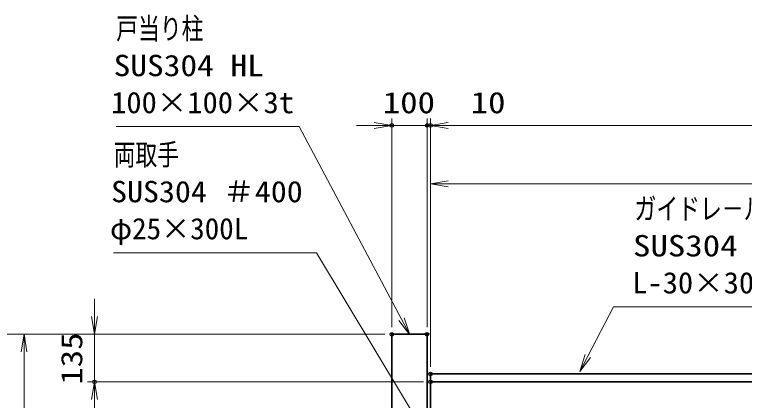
# Model space of a CAD drawing. Units: millimetres at full size, sheet at 1:20. Extents: x -5940 to 5940, y -4200 to 4200.
# Drawn here: x -3662 to -1590, y 213 to 1307 of the extents above; entities that cross this region are included whole.
import ezdxf
from ezdxf.enums import TextEntityAlignment as Align

# ---------------------------------------------------------------- set-up
doc = ezdxf.new("R2010")
doc.units = ezdxf.units.MM
doc.header["$LTSCALE"] = 20
doc.header["$PDMODE"] = 32
doc.header["$PDSIZE"] = 10
for name, color, linetype, lineweight in [('0-2_寸法線', 4, 'Continuous', 18), ('0-3_0', 7, 'Continuous', 18), ('0-5_外形線', 7, 'Continuous', 35)]:
    doc.layers.add(name, color=color, linetype=linetype, lineweight=lineweight)
doc.layers.add('0-4_Defpoints', color=7, linetype='Continuous')
doc.styles.add('ＭＳ ゴシック', font='')
doc.styles.get('ＭＳ ゴシック').set_extended_font_data('MS Gothic')

# ---------------------------------------------------------------- blocks, each defined once
blk = doc.blocks.new('_Open')
at = {"layer": '0-3_0'}
blk.add_line((-20, 3.333), (0, 0), dxfattribs=at)
blk.add_lwpolyline([(-20, -3.333), (0, 0), (-20, 0)], dxfattribs=at)
blk = doc.blocks.new('_DOTSMALL')
at = {"layer": '0-3_0'}
for points in [[(0, 0), (-2.5, 0), (-2.48, 0.313)], [(0, 0), (-2.48, -0.313), (-2.5, 0)], [(0, 0), (-2.48, 0.313), (-2.421, 0.622)], [(0, 0), (-2.421, -0.622), (-2.48, -0.313)], [(0, 0), (-2.421, 0.622), (-2.324, 0.92)], [(0, 0), (-2.324, -0.92), (-2.421, -0.622)], [(0, 0), (-2.324, 0.92), (-2.191, 1.204)], [(0, 0), (-2.191, -1.204), (-2.324, -0.92)], [(0, 0), (-2.191, 1.204), (-2.023, 1.469)], [(0, 0), (-2.023, -1.469), (-2.191, -1.204)], [(0, 0), (-2.023, 1.469), (-1.822, 1.711)], [(0, 0), (-1.822, -1.711), (-2.023, -1.469)], [(0, 0), (-1.822, 1.711), (-1.594, 1.926)], [(0, 0), (-1.594, -1.926), (-1.822, -1.711)], [(0, 0), (-1.594, 1.926), (-1.34, 2.111)], [(0, 0), (-1.34, -2.111), (-1.594, -1.926)], [(0, 0), (-1.34, 2.111), (-1.064, 2.262)], [(0, 0), (-1.064, -2.262), (-1.34, -2.111)], [(0, 0), (-1.064, 2.262), (-0.773, 2.378)], [(0, 0), (-0.773, -2.378), (-1.064, -2.262)], [(0, 0), (-0.773, 2.378), (-0.468, 2.456)], [(0, 0), (-0.468, -2.456), (-0.773, -2.378)], [(0, 0), (-0.468, 2.456), (-0.157, 2.495)], [(0, 0), (-0.157, -2.495), (-0.468, -2.456)], [(0, 0), (-0.157, 2.495), (0.157, 2.495)], [(0, 0), (0.157, -2.495), (-0.157, -2.495)], [(0, 0), (0.157, 2.495), (0.468, 2.456)], [(0, 0), (0.468, 2.456), (0.773, 2.378)], [(0, 0), (0.773, 2.378), (1.064, 2.262)], [(0, 0), (1.064, 2.262), (1.34, 2.111)], [(0, 0), (1.34, 2.111), (1.594, 1.926)], [(0, 0), (1.594, 1.926), (1.822, 1.711)], [(0, 0), (1.822, 1.711), (2.023, 1.469)], [(0, 0), (2.023, 1.469), (2.191, 1.204)], [(0, 0), (2.191, 1.204), (2.324, 0.92)], [(0, 0), (2.324, 0.92), (2.421, 0.622)], [(0, 0), (2.421, 0.622), (2.48, 0.313)], [(0, 0), (2.48, 0.313), (2.5, 0)], [(0, 0), (0.468, -2.456), (0.157, -2.495)], [(0, 0), (0.773, -2.378), (0.468, -2.456)], [(0, 0), (1.064, -2.262), (0.773, -2.378)], [(0, 0), (1.34, -2.111), (1.064, -2.262)], [(0, 0), (1.594, -1.926), (1.34, -2.111)], [(0, 0), (1.822, -1.711), (1.594, -1.926)], [(0, 0), (2.023, -1.469), (1.822, -1.711)], [(0, 0), (2.191, -1.204), (2.023, -1.469)], [(0, 0), (2.324, -0.92), (2.191, -1.204)], [(0, 0), (2.421, -0.622), (2.324, -0.92)], [(0, 0), (2.48, -0.313), (2.421, -0.622)], [(0, 0), (2.5, 0), (2.48, -0.313)]]:
    blk.add_solid(points, dxfattribs=at)
blk = doc.blocks.new('S19')
at = {"layer": '0-2_寸法線'}
for points in [[(4962485.4, 3489395.3), (4951558.2, 3489395.3), (4950110.1, 3486606.9), (4949649.2, 3485719.4)], [(4949962.2, 3486683.7), (4949649.2, 3485719.4), (4950258, 3486530.1)]]:
    blk.add_lwpolyline(points, dxfattribs=at)
at = {"layer": '0-2_寸法線', "color": 254, "style": 'ＭＳ ゴシック'}
for s, width, p in [('ガイドレ－ル', 0.75, (4952755.8, 3493992.2)), ('SUS304', 1.2, (4952674.2, 3491892.2)), ('L-30×30×5t', 1.05, (4952626.2, 3489792.2))]:
    blk.add_text(s, height=1212, dxfattribs=dict(at, width=width)).set_placement(p, align=Align.BOTTOM_LEFT)
blk = doc.blocks.new('S21')
at = {"layer": '0-2_寸法線'}
for points in [[(4923316.3, 3499616.7), (4933715.5, 3499616.7), (4939517.9, 3488699.2), (4939987.3, 3487816.2)], [(4939370.8, 3488621), (4939987.3, 3487816.2), (4939665.1, 3488777.4)]]:
    blk.add_lwpolyline(points, dxfattribs=at)
at = {"layer": '0-2_寸法線', "color": 254, "style": 'ＭＳ ゴシック'}
for s, width, p in [('戸当り柱', 0.75, (4923316.3, 3504213.5)), ('SUS304 HL', 1.15, (4923172.3, 3502113.5)), ('100×100×3t', 1.05, (4923028.3, 3500013.5))]:
    blk.add_text(s, height=1212, dxfattribs=dict(at, width=width)).set_placement(p, align=Align.BOTTOM_LEFT)
blk = doc.blocks.new('S22')
at = {"layer": '0-2_寸法線'}
for points in [[(4923169.9, 3492465.8), (4934692.3, 3492465.8), (4941256.1, 3481558.6), (4941771.8, 3480701.8)], [(4941113.3, 3481472.7), (4941771.8, 3480701.8), (4941398.9, 3481644.5)]]:
    blk.add_lwpolyline(points, dxfattribs=at)
at = {"layer": '0-2_寸法線', "color": 254, "style": 'ＭＳ ゴシック'}
for s, width, p in [('両取手', 0.75, (4923169.9, 3497062.6)), ('SUS304 ＃400', 1.1, (4923025.9, 3494962.6))]:
    blk.add_text(s, height=1212, dxfattribs=dict(at, width=width)).set_placement(p, align=Align.BOTTOM_LEFT)
blk.add_text('φ25×300L', height=1212, dxfattribs=at).set_placement((4922968.3, 3492862.6), align=Align.BOTTOM_LEFT)

msp = doc.modelspace()

# ---------------------------------------------------------------- linework, layer by layer
at = {"layer": '0-2_寸法線'}
for p, q in [((-2590.96, 420.58), (-2590.96, 1012.78)), ((-2490.96, 420.58), (-2490.96, 1012.78)), ((-2490.96, 420.58), (-2490.96, 1012.78)), ((-2480.96, 308.08), (-2480.96, 1012.78)), ((-2480.96, 308.08), (-2480.96, 1012.78)), ((-2640.96, 992.78), (-2690.96, 992.78)), ((-2490.96, 992.78), (-2590.96, 992.78)), ((-2490.96, 992.78), (-2480.96, 992.78)), ((-2480.96, 992.78), (2719.04, 992.78)), ((-2430.96, 992.78), (-2380.96, 992.78)), ((-2480.96, 308.08), (-2480.96, 847.45)), ((-2480.96, 827.45), (1519.04, 827.45)), ((-3435.48, 450.58), (-3435.48, 500.58)), ((-2610.96, 400.58), (-3838.62, 400.58)), ((-2610.96, 400.58), (-3655.48, 400.58)), ((-3635.48, 400.58), (-3635.48, -869.42)), ((-2610.96, 400.58), (-3455.48, 400.58)), ((-3435.48, 400.58), (-3435.48, 265.58)), ((-2500.96, 265.58), (-3455.48, 265.58)), ((-2500.96, 265.58), (-3455.48, 265.58)), ((-3435.48, 265.58), (-3435.48, -14.42)), ((-3435.48, 215.58), (-3435.48, 165.58))]:
    msp.add_line(p, q, dxfattribs=at)
at = {"layer": '0-4_Defpoints'}
for p in [(-2590.96, 992.78), (-2480.96, 992.78), (-2590.96, 400.58), (-2590.96, 400.58), (-2490.96, 400.58), (-2480.96, 288.08), (-3435.48, 265.58), (-2480.96, 265.58)]:
    msp.add_point(p, dxfattribs=at)
at = {"layer": '0-5_外形線'}
for p, q in [((-2590.96, 400.58), (-2590.96, -869.42)), ((-2490.96, 400.58), (-2590.96, 400.58)), ((-2490.96, -869.42), (-2490.96, 400.58)), ((1519.04, 288.08), (-2480.96, 288.08)), ((-2480.96, 265.58), (-2480.96, 288.08)), ((-2480.96, 265.58), (1519.04, 265.58)), ((-2480.96, -734.42), (-2480.96, 265.58))]:
    msp.add_line(p, q, dxfattribs=at)

# ---------------------------------------------------------------- block references
at = {"layer": '0-2_寸法線'}
for name, p, xscale, yscale in [('S21', (-249539.57, -173991.45), 0.05, 0.05), ('_Open', (-2590.96, 992.78), 2.5, 2.5), ('_DOTSMALL', (-2490.96, 992.78), 2.5, 2.5), ('S22', (-249539.57, -173991.45), 0.05, 0.05), ('S19', (-249539.57, -173991.45), 0.05, 0.05)]:
    msp.add_blockref(name, p, dxfattribs=dict(at, xscale=xscale, yscale=yscale))
at = {"layer": '0-2_寸法線', "xscale": 2.5, "yscale": 2.5}
for name, p, rotation in [('_DOTSMALL', (-2490.96, 992.78), 180), ('_Open', (-2480.96, 992.78), 180), ('_Open', (-2480.96, 992.78), 180), ('_Open', (-2480.96, 827.45), 180), ('_Open', (-3435.48, 400.58), 270), ('_Open', (-3635.48, 400.58), 90), ('_Open', (-3435.48, 265.58), 90), ('_Open', (-3435.48, 265.58), 90)]:
    msp.add_blockref(name, p, dxfattribs=dict(at, rotation=rotation))

# ---------------------------------------------------------------- texts
at = {"layer": '0-2_寸法線', "color": 254, "style": 'ＭＳ ゴシック', "width": 1.2}
for s, p in [('100', (-2616.56, 1009.12)), ('10', (-2366.98, 1009.12))]:
    msp.add_text(s, height=60.56, dxfattribs=at).set_placement(p, align=Align.BOTTOM_LEFT)
msp.add_text('135', height=60.56, rotation=90, dxfattribs=at).set_placement((-3451.82, 257.48), align=Align.BOTTOM_LEFT)

doc.saveas('drawing.dxf')
